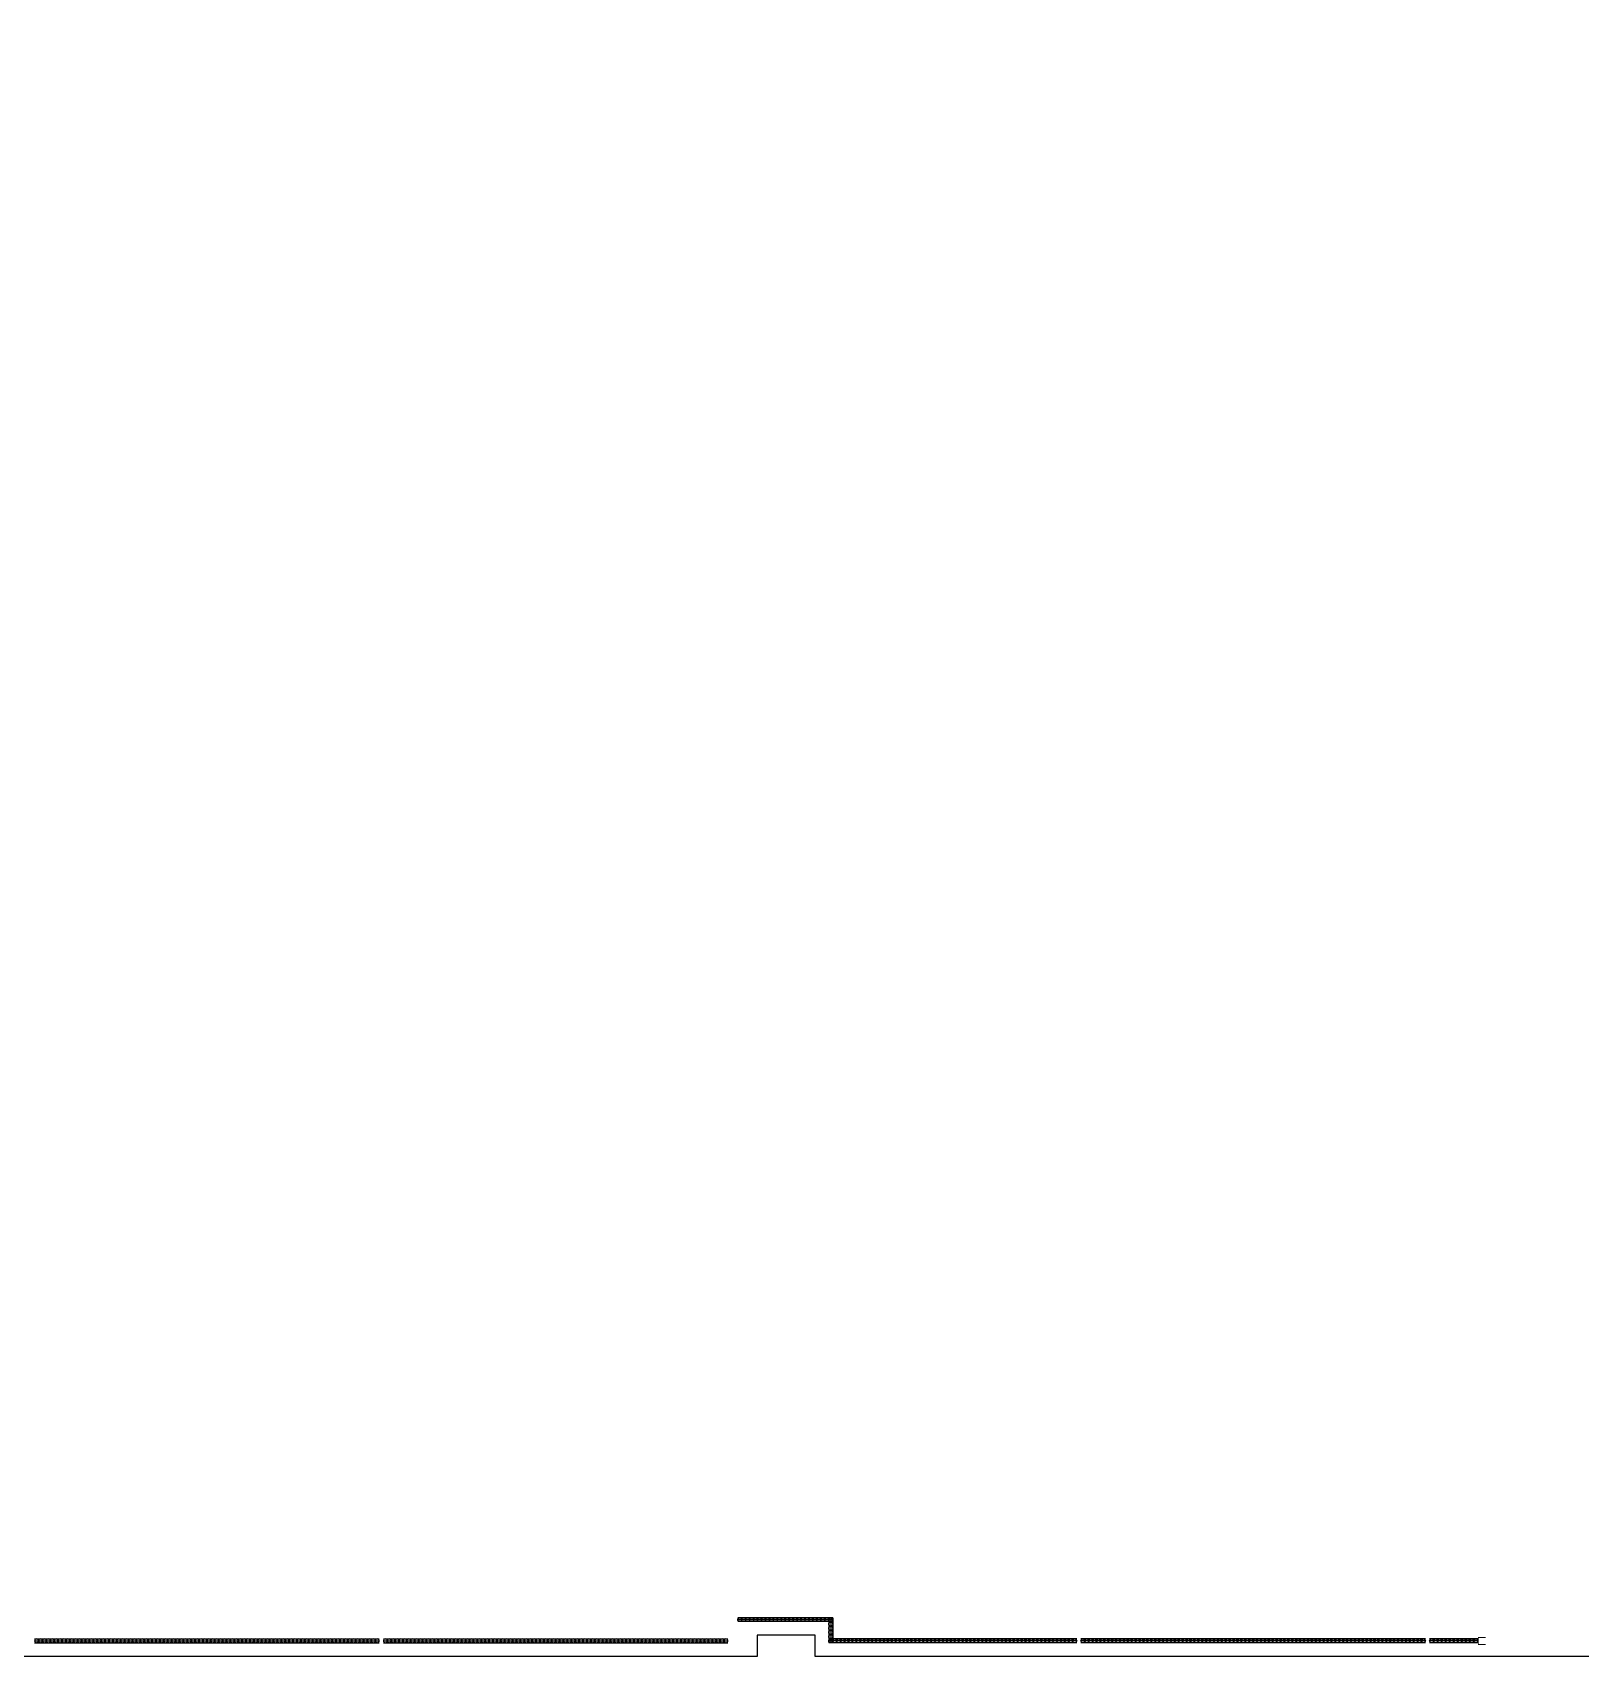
# Model space of a CAD drawing. Extents: x -1313754 to 847533, y 489853 to 941203.
# Drawn here: x -1245854 to -1205907, y 639395 to 681338 of the extents above; entities that cross this region are included whole.
import ezdxf

# ---------------------------------------------------------------- set-up
doc = ezdxf.new("R2010")
doc.units = 0
doc.header["$LTSCALE"] = 1000
doc.header["$MEASUREMENT"] = 0
doc.layers.get('Defpoints').update_dxf_attribs({"color": 210})
for name, color, linetype in [('A-HRAIL', 173, 'Continuous'), ('A-SFCE', 30, 'Continuous'), ('DIM_SYMB', 3, 'Continuous')]:
    doc.layers.add(name, color=color, linetype=linetype)

# ---------------------------------------------------------------- blocks, each defined once
blk = doc.blocks.new('234234werwer')
at = {"layer": 'Defpoints'}
blk.add_lwpolyline([(556400, -183400), (530900, -183400), (530900, -182850), (529400, -182850), (529400, -183400), (503900, -183400), (503900, -182850), (502400, -182850), (502400, -183375), (470500, -183425), (470500, -165787), (491975, -99600), (491975, -99600), (502400, -99600), (502400, -100150), (503900, -100150), (503900, -99600), (529400, -99600), (529400, -100150), (530900, -100150), (530900, -99600), (556400, -99600)], dxfattribs=at)
blk = doc.blocks.new('3333')
at = {"layer": 'A-SFCE', "const_width": 20}
blk.add_lwpolyline([(-227064, 766320), (-227064, 766510), (-227244, 766510), (-227244, 766320)], dxfattribs=at)
blk = doc.blocks.new('99平面图例外参$0$$LinePat$圆环')
for points in [[(0, 150), (300, 150)], [(0, 0), (300, 0)], [(0, -150), (300, -150)]]:
    blk.add_lwpolyline(points)
at = {"color": 0}
blk.add_circle((150, 0), 150, dxfattribs=at)
blk = doc.blocks.new('34242343243')
at = {"layer": 'A-HRAIL', "yscale": 0.3333333333333333, "zscale": 0.3333333333333333}
for p, xscale, rotation in [((-227552, 640370), 0.3402776645623614, 180), ((-227450, 640370), 0.3402776645623614, 180), ((-227348, 640370), 0.3402776645623614, 180), ((-227246, 640370), 0.3402776645623614, 180), ((-227144, 640370), 0.3402776645623614, 180), ((-227042, 640370), 0.3402776645623614, 180), ((-226940, 640370), 0.3402776645623614, 180), ((-226838, 640370), 0.3402776645623614, 180), ((-226735, 640370), 0.3402776645623614, 180), ((-226633, 640370), 0.3402776645623614, 180), ((-226531, 640370), 0.3402776645623614, 180), ((-226429, 640370), 0.3402776645623614, 180), ((-226327, 640370), 0.3402776645623614, 180), ((-226225, 640370), 0.3402776645623614, 180), ((-226123, 640370), 0.3402776645623614, 180), ((-226021, 640370), 0.3402776645623614, 180), ((-225919, 640370), 0.3402776645623614, 180), ((-225817, 640370), 0.3402776645623614, 180), ((-225715, 640370), 0.3402776645623614, 180), ((-225613, 640370), 0.3402776645623614, 180), ((-225510, 640370), 0.3402776645623614, 180), ((-225408, 640370), 0.3402776645623614, 180), ((-225306, 640370), 0.3402776645623614, 180), ((-225204, 640370), 0.3402776645623614, 180), ((-225254, 640420), 0.3611111227129974, 270), ((-225254, 640312), 0.3611111227129974, 270), ((-225254, 640203), 0.3611111227129974, 270), ((-225254, 640095), 0.3611111227129974, 270), ((-245800, 639826), -0.3368181818181818, 179.9999999997967), ((-245699, 639826), -0.3368181818181818, 179.9999999997967), ((-245598, 639826), -0.3368181818181818, 179.9999999997967), ((-245497, 639826), -0.3368181818181818, 179.9999999997967), ((-245396, 639826), -0.3368181818181818, 179.9999999997967), ((-245295, 639826), -0.3368181818181818, 179.9999999997967), ((-245194, 639826), -0.3368181818181818, 179.9999999997967), ((-245093, 639826), -0.3368181818181818, 179.9999999997967), ((-244992, 639826), -0.3368181818181818, 179.9999999997967), ((-244891, 639826), -0.3368181818181818, 179.9999999997967), ((-244790, 639826), -0.3368181818181818, 179.9999999997967), ((-244689, 639826), -0.3368181818181818, 179.9999999997967), ((-244588, 639826), -0.3368181818181818, 179.9999999997967), ((-244487, 639826), -0.3368181818181818, 179.9999999997967), ((-244386, 639826), -0.3368181818181818, 179.9999999997967), ((-244285, 639826), -0.3368181818181818, 179.9999999997967), ((-244183, 639826), -0.3368181818181818, 179.9999999997967), ((-244082, 639826), -0.3368181818181818, 179.9999999997967), ((-243981, 639826), -0.3368181818181818, 179.9999999997967), ((-243880, 639826), -0.3368181818181818, 179.9999999997967), ((-243779, 639826), -0.3368181818181818, 179.9999999997967), ((-243678, 639826), -0.3368181818181818, 179.9999999997967), ((-243577, 639826), -0.3368181818181818, 179.9999999997967), ((-243476, 639826), -0.3368181818181818, 179.9999999997967), ((-243375, 639826), -0.3368181818181818, 179.9999999997967), ((-243274, 639826), -0.3368181818181818, 179.9999999997967), ((-243173, 639826), -0.3368181818181818, 179.9999999997967), ((-243072, 639826), -0.3368181818181818, 179.9999999997967), ((-242971, 639826), -0.3368181818181818, 179.9999999997967), ((-242870, 639826), -0.3368181818181818, 179.9999999997967), ((-242769, 639826), -0.3368181818181818, 179.9999999997967), ((-242668, 639826), -0.3368181818181818, 179.9999999997967), ((-242567, 639826), -0.3368181818181818, 179.9999999997967), ((-242466, 639826), -0.3368181818181818, 179.9999999997967), ((-242365, 639826), -0.3368181818181818, 179.9999999997967), ((-242264, 639826), -0.3368181818181818, 179.9999999997967), ((-242163, 639826), -0.3368181818181818, 179.9999999997967), ((-242062, 639826), -0.3368181818181818, 179.9999999997967), ((-241960, 639826), -0.3368181818181818, 179.9999999997967), ((-241859, 639826), -0.3368181818181818, 179.9999999997967), ((-241758, 639826), -0.3368181818181818, 179.9999999997967), ((-241657, 639826), -0.3368181818181818, 179.9999999997967), ((-241556, 639826), -0.3368181818181818, 179.9999999997967), ((-241455, 639826), -0.3368181818181818, 179.9999999997967), ((-241354, 639826), -0.3368181818181818, 179.9999999997967), ((-241253, 639826), -0.3368181818181818, 179.9999999997967), ((-241152, 639826), -0.3368181818181818, 179.9999999997967), ((-241051, 639826), -0.3368181818181818, 179.9999999997967), ((-240950, 639826), -0.3368181818181818, 179.9999999997967), ((-240849, 639826), -0.3368181818181818, 179.9999999997967), ((-240748, 639826), -0.3368181818181818, 179.9999999997967), ((-240647, 639826), -0.3368181818181818, 179.9999999997967), ((-240546, 639826), -0.3368181818181818, 179.9999999997967), ((-240445, 639826), -0.3368181818181818, 179.9999999997967), ((-240344, 639826), -0.3368181818181818, 179.9999999997967), ((-240243, 639826), -0.3368181818181818, 179.9999999997967), ((-240142, 639826), -0.3368181818181818, 179.9999999997967), ((-240041, 639826), -0.3368181818181818, 179.9999999997967), ((-239940, 639826), -0.3368181818181818, 179.9999999997967), ((-239839, 639826), -0.3368181818181818, 179.9999999997967), ((-239737, 639826), -0.3368181818181818, 179.9999999997967), ((-239636, 639826), -0.3368181818181818, 179.9999999997967), ((-239535, 639826), -0.3368181818181818, 179.9999999997967), ((-239434, 639826), -0.3368181818181818, 179.9999999997967), ((-239333, 639826), -0.3368181818181818, 179.9999999997967), ((-239232, 639826), -0.3368181818181818, 179.9999999997967), ((-239131, 639826), -0.3368181818181818, 179.9999999997967), ((-239030, 639826), -0.3368181818181818, 179.9999999997967), ((-238929, 639826), -0.3368181818181818, 179.9999999997967), ((-238828, 639826), -0.3368181818181818, 179.9999999997967), ((-238727, 639826), -0.3368181818181818, 179.9999999997967), ((-238626, 639826), -0.3368181818181818, 179.9999999997967), ((-238525, 639826), -0.3368181818181818, 179.9999999997967), ((-238424, 639826), -0.3368181818181818, 179.9999999997967), ((-238323, 639826), -0.3368181818181818, 179.9999999997967), ((-238222, 639826), -0.3368181818181818, 179.9999999997967), ((-238121, 639826), -0.3368181818181818, 179.9999999997967), ((-238020, 639826), -0.3368181818181818, 179.9999999997967), ((-237919, 639826), -0.3368181818181818, 179.9999999997967), ((-237818, 639826), -0.3368181818181818, 179.9999999997967), ((-237717, 639826), -0.3368181818181818, 179.9999999997967), ((-237616, 639826), -0.3368181818181818, 179.9999999997967), ((-237514, 639826), -0.3368181818181818, 179.9999999997967), ((-237413, 639826), -0.3368181818181818, 179.9999999997967), ((-237312, 639826), -0.3368181818181818, 179.9999999997967), ((-237211, 639826), -0.3368181818181818, 179.9999999997967), ((-237110, 639826), -0.3368181818181818, 179.9999999997967), ((-237009, 639826), -0.3368181818181818, 179.9999999997967), ((-236800, 639826), -0.3368181818181785, 179.999999999796), ((-236699, 639826), -0.3368181818181785, 179.999999999796), ((-236598, 639826), -0.3368181818181785, 179.999999999796), ((-236497, 639826), -0.3368181818181785, 179.999999999796), ((-236396, 639826), -0.3368181818181785, 179.999999999796), ((-236295, 639826), -0.3368181818181785, 179.999999999796), ((-236194, 639826), -0.3368181818181785, 179.999999999796), ((-236093, 639826), -0.3368181818181785, 179.999999999796), ((-235992, 639826), -0.3368181818181785, 179.999999999796), ((-235891, 639826), -0.3368181818181785, 179.999999999796), ((-235790, 639826), -0.3368181818181785, 179.999999999796), ((-235689, 639826), -0.3368181818181785, 179.999999999796), ((-235588, 639826), -0.3368181818181785, 179.999999999796), ((-235487, 639826), -0.3368181818181785, 179.999999999796), ((-235386, 639826), -0.3368181818181785, 179.999999999796), ((-235285, 639826), -0.3368181818181785, 179.999999999796), ((-235183, 639826), -0.3368181818181785, 179.999999999796), ((-235082, 639826), -0.3368181818181785, 179.999999999796), ((-234981, 639826), -0.3368181818181785, 179.999999999796), ((-234880, 639826), -0.3368181818181785, 179.999999999796), ((-234779, 639826), -0.3368181818181785, 179.999999999796), ((-234678, 639826), -0.3368181818181785, 179.999999999796), ((-234577, 639826), -0.3368181818181785, 179.999999999796), ((-234476, 639826), -0.3368181818181785, 179.999999999796), ((-234375, 639826), -0.3368181818181785, 179.999999999796), ((-234274, 639826), -0.3368181818181785, 179.999999999796), ((-234173, 639826), -0.3368181818181785, 179.999999999796), ((-234072, 639826), -0.3368181818181785, 179.999999999796), ((-233971, 639826), -0.3368181818181785, 179.999999999796), ((-233870, 639826), -0.3368181818181785, 179.999999999796), ((-233769, 639826), -0.3368181818181785, 179.999999999796), ((-233668, 639826), -0.3368181818181785, 179.999999999796), ((-233567, 639826), -0.3368181818181785, 179.999999999796), ((-233466, 639826), -0.3368181818181785, 179.999999999796), ((-233365, 639826), -0.3368181818181785, 179.999999999796), ((-233264, 639826), -0.3368181818181785, 179.999999999796), ((-233163, 639826), -0.3368181818181785, 179.999999999796), ((-233062, 639826), -0.3368181818181785, 179.999999999796), ((-232960, 639826), -0.3368181818181785, 179.999999999796), ((-232859, 639826), -0.3368181818181785, 179.999999999796), ((-232758, 639826), -0.3368181818181785, 179.999999999796), ((-232657, 639826), -0.3368181818181785, 179.999999999796), ((-232556, 639826), -0.3368181818181785, 179.999999999796), ((-232455, 639826), -0.3368181818181785, 179.999999999796), ((-232354, 639826), -0.3368181818181785, 179.999999999796), ((-232253, 639826), -0.3368181818181785, 179.999999999796), ((-232152, 639826), -0.3368181818181785, 179.999999999796), ((-232051, 639826), -0.3368181818181785, 179.999999999796), ((-231950, 639826), -0.3368181818181785, 179.999999999796), ((-231849, 639826), -0.3368181818181785, 179.999999999796), ((-231748, 639826), -0.3368181818181785, 179.999999999796), ((-231647, 639826), -0.3368181818181785, 179.999999999796), ((-231546, 639826), -0.3368181818181785, 179.999999999796), ((-231445, 639826), -0.3368181818181785, 179.999999999796), ((-231344, 639826), -0.3368181818181785, 179.999999999796), ((-231243, 639826), -0.3368181818181785, 179.999999999796), ((-231142, 639826), -0.3368181818181785, 179.999999999796), ((-231041, 639826), -0.3368181818181785, 179.999999999796), ((-230940, 639826), -0.3368181818181785, 179.999999999796), ((-230839, 639826), -0.3368181818181785, 179.999999999796), ((-230737, 639826), -0.3368181818181785, 179.999999999796), ((-230636, 639826), -0.3368181818181785, 179.999999999796), ((-230535, 639826), -0.3368181818181785, 179.999999999796), ((-230434, 639826), -0.3368181818181785, 179.999999999796), ((-230333, 639826), -0.3368181818181785, 179.999999999796), ((-230232, 639826), -0.3368181818181785, 179.999999999796), ((-230131, 639826), -0.3368181818181785, 179.999999999796), ((-230030, 639826), -0.3368181818181785, 179.999999999796), ((-229929, 639826), -0.3368181818181785, 179.999999999796), ((-229828, 639826), -0.3368181818181785, 179.999999999796), ((-229727, 639826), -0.3368181818181785, 179.999999999796), ((-229626, 639826), -0.3368181818181785, 179.999999999796), ((-229525, 639826), -0.3368181818181785, 179.999999999796), ((-229424, 639826), -0.3368181818181785, 179.999999999796), ((-229323, 639826), -0.3368181818181785, 179.999999999796), ((-229222, 639826), -0.3368181818181785, 179.999999999796), ((-229121, 639826), -0.3368181818181785, 179.999999999796), ((-229020, 639826), -0.3368181818181785, 179.999999999796), ((-228919, 639826), -0.3368181818181785, 179.999999999796), ((-228818, 639826), -0.3368181818181785, 179.999999999796), ((-228717, 639826), -0.3368181818181785, 179.999999999796), ((-228616, 639826), -0.3368181818181785, 179.999999999796), ((-228514, 639826), -0.3368181818181785, 179.999999999796), ((-228413, 639826), -0.3368181818181785, 179.999999999796), ((-228312, 639826), -0.3368181818181785, 179.999999999796), ((-228211, 639826), -0.3368181818181785, 179.999999999796), ((-228110, 639826), -0.3368181818181785, 179.999999999796), ((-228009, 639826), -0.3368181818181785, 179.999999999796), ((-225254, 639987), 0.3611111227129974, 270), ((-225254, 639878), 0.3611111227129974, 270), ((-225203, 639826), 0.3384127415468572, 180.0000000002033), ((-225101, 639826), 0.3384127415468572, 180.0000000002033), ((-225000, 639826), 0.3384127415468572, 180.0000000002033), ((-224898, 639826), 0.3384127415468572, 180.0000000002033), ((-224797, 639826), 0.3384127415468572, 180.0000000002033), ((-224695, 639826), 0.3384127415468572, 180.0000000002033), ((-224594, 639826), 0.3384127415468572, 180.0000000002033), ((-224492, 639826), 0.3384127415468572, 180.0000000002033), ((-224390, 639826), 0.3384127415468572, 180.0000000002033), ((-224289, 639826), 0.3384127415468572, 180.0000000002033), ((-224187, 639826), 0.3384127415468572, 180.0000000002033), ((-224086, 639826), 0.3384127415468572, 180.0000000002033), ((-223984, 639826), 0.3384127415468572, 180.0000000002033), ((-223883, 639826), 0.3384127415468572, 180.0000000002033), ((-223781, 639826), 0.3384127415468572, 180.0000000002033), ((-223680, 639826), 0.3384127415468572, 180.0000000002033), ((-223578, 639826), 0.3384127415468572, 180.0000000002033), ((-223477, 639826), 0.3384127415468572, 180.0000000002033), ((-223375, 639826), 0.3384127415468572, 180.0000000002033), ((-223274, 639826), 0.3384127415468572, 180.0000000002033), ((-223172, 639826), 0.3384127415468572, 180.0000000002033), ((-223071, 639826), 0.3384127415468572, 180.0000000002033), ((-222969, 639826), 0.3384127415468572, 180.0000000002033), ((-222868, 639826), 0.3384127415468572, 180.0000000002033), ((-222766, 639826), 0.3384127415468572, 180.0000000002033), ((-222665, 639826), 0.3384127415468572, 180.0000000002033), ((-222563, 639826), 0.3384127415468572, 180.0000000002033), ((-222462, 639826), 0.3384127415468572, 180.0000000002033), ((-222360, 639826), 0.3384127415468572, 180.0000000002033), ((-222258, 639826), 0.3384127415468572, 180.0000000002033), ((-222157, 639826), 0.3384127415468572, 180.0000000002033), ((-222055, 639826), 0.3384127415468572, 180.0000000002033), ((-221954, 639826), 0.3384127415468572, 180.0000000002033), ((-221852, 639826), 0.3384127415468572, 180.0000000002033), ((-221751, 639826), 0.3384127415468572, 180.0000000002033), ((-221649, 639826), 0.3384127415468572, 180.0000000002033), ((-221548, 639826), 0.3384127415468572, 180.0000000002033), ((-221446, 639826), 0.3384127415468572, 180.0000000002033), ((-221345, 639826), 0.3384127415468572, 180.0000000002033), ((-221243, 639826), 0.3384127415468572, 180.0000000002033), ((-221142, 639826), 0.3384127415468572, 180.0000000002033), ((-221040, 639826), 0.3384127415468572, 180.0000000002033), ((-220939, 639826), 0.3384127415468572, 180.0000000002033), ((-220837, 639826), 0.3384127415468572, 180.0000000002033), ((-220736, 639826), 0.3384127415468572, 180.0000000002033), ((-220634, 639826), 0.3384127415468572, 180.0000000002033), ((-220533, 639826), 0.3384127415468572, 180.0000000002033), ((-220431, 639826), 0.3384127415468572, 180.0000000002033), ((-220330, 639826), 0.3384127415468572, 180.0000000002033), ((-220228, 639826), 0.3384127415468572, 180.0000000002033), ((-220126, 639826), 0.3384127415468572, 180.0000000002033), ((-220025, 639826), 0.3384127415468572, 180.0000000002033), ((-219923, 639826), 0.3384127415468572, 180.0000000002033), ((-219822, 639826), 0.3384127415468572, 180.0000000002033), ((-219720, 639826), 0.3384127415468572, 180.0000000002033), ((-219619, 639826), 0.3384127415468572, 180.0000000002033), ((-219517, 639826), 0.3384127415468572, 180.0000000002033), ((-219416, 639826), 0.3384127415468572, 180.0000000002033), ((-219314, 639826), 0.3384127415468572, 180.0000000002033), ((-219213, 639826), 0.3384127415468572, 180.0000000002033), ((-219111, 639826), 0.3384127415468572, 180.0000000002033), ((-219010, 639826), 0.3384127415468572, 180.0000000002033), ((-218908, 639826), 0.3384127415468572, 180.0000000002033), ((-218699, 639826), 0.3368181818181818, 180.0000000002033), ((-218598, 639826), 0.3368181818181818, 180.0000000002033), ((-218497, 639826), 0.3368181818181818, 180.0000000002033), ((-218396, 639826), 0.3368181818181818, 180.0000000002033), ((-218295, 639826), 0.3368181818181818, 180.0000000002033), ((-218194, 639826), 0.3368181818181818, 180.0000000002033), ((-218093, 639826), 0.3368181818181818, 180.0000000002033), ((-217992, 639826), 0.3368181818181818, 180.0000000002033), ((-217891, 639826), 0.3368181818181818, 180.0000000002033), ((-217790, 639826), 0.3368181818181818, 180.0000000002033), ((-217689, 639826), 0.3368181818181818, 180.0000000002033), ((-217588, 639826), 0.3368181818181818, 180.0000000002033), ((-217487, 639826), 0.3368181818181818, 180.0000000002033), ((-217386, 639826), 0.3368181818181818, 180.0000000002033), ((-217285, 639826), 0.3368181818181818, 180.0000000002033), ((-217183, 639826), 0.3368181818181818, 180.0000000002033), ((-217082, 639826), 0.3368181818181818, 180.0000000002033), ((-216981, 639826), 0.3368181818181818, 180.0000000002033), ((-216880, 639826), 0.3368181818181818, 180.0000000002033), ((-216779, 639826), 0.3368181818181818, 180.0000000002033), ((-216678, 639826), 0.3368181818181818, 180.0000000002033), ((-216577, 639826), 0.3368181818181818, 180.0000000002033), ((-216476, 639826), 0.3368181818181818, 180.0000000002033), ((-216375, 639826), 0.3368181818181818, 180.0000000002033), ((-216274, 639826), 0.3368181818181818, 180.0000000002033), ((-216173, 639826), 0.3368181818181818, 180.0000000002033), ((-216072, 639826), 0.3368181818181818, 180.0000000002033), ((-215971, 639826), 0.3368181818181818, 180.0000000002033), ((-215870, 639826), 0.3368181818181818, 180.0000000002033), ((-215769, 639826), 0.3368181818181818, 180.0000000002033), ((-215668, 639826), 0.3368181818181818, 180.0000000002033), ((-215567, 639826), 0.3368181818181818, 180.0000000002033), ((-215466, 639826), 0.3368181818181818, 180.0000000002033), ((-215365, 639826), 0.3368181818181818, 180.0000000002033), ((-215264, 639826), 0.3368181818181818, 180.0000000002033), ((-215163, 639826), 0.3368181818181818, 180.0000000002033), ((-215062, 639826), 0.3368181818181818, 180.0000000002033), ((-214960, 639826), 0.3368181818181818, 180.0000000002033), ((-214859, 639826), 0.3368181818181818, 180.0000000002033), ((-214758, 639826), 0.3368181818181818, 180.0000000002033), ((-214657, 639826), 0.3368181818181818, 180.0000000002033), ((-214556, 639826), 0.3368181818181818, 180.0000000002033), ((-214455, 639826), 0.3368181818181818, 180.0000000002033), ((-214354, 639826), 0.3368181818181818, 180.0000000002033), ((-214253, 639826), 0.3368181818181818, 180.0000000002033), ((-214152, 639826), 0.3368181818181818, 180.0000000002033), ((-214051, 639826), 0.3368181818181818, 180.0000000002033), ((-213950, 639826), 0.3368181818181818, 180.0000000002033), ((-213849, 639826), 0.3368181818181818, 180.0000000002033), ((-213748, 639826), 0.3368181818181818, 180.0000000002033), ((-213647, 639826), 0.3368181818181818, 180.0000000002033), ((-213546, 639826), 0.3368181818181818, 180.0000000002033), ((-213445, 639826), 0.3368181818181818, 180.0000000002033), ((-213344, 639826), 0.3368181818181818, 180.0000000002033), ((-213243, 639826), 0.3368181818181818, 180.0000000002033), ((-213142, 639826), 0.3368181818181818, 180.0000000002033), ((-213041, 639826), 0.3368181818181818, 180.0000000002033), ((-212940, 639826), 0.3368181818181818, 180.0000000002033), ((-212839, 639826), 0.3368181818181818, 180.0000000002033), ((-212737, 639826), 0.3368181818181818, 180.0000000002033), ((-212636, 639826), 0.3368181818181818, 180.0000000002033), ((-212535, 639826), 0.3368181818181818, 180.0000000002033), ((-212434, 639826), 0.3368181818181818, 180.0000000002033), ((-212333, 639826), 0.3368181818181818, 180.0000000002033), ((-212232, 639826), 0.3368181818181818, 180.0000000002033), ((-212131, 639826), 0.3368181818181818, 180.0000000002033), ((-212030, 639826), 0.3368181818181818, 180.0000000002033), ((-211929, 639826), 0.3368181818181818, 180.0000000002033), ((-211828, 639826), 0.3368181818181818, 180.0000000002033), ((-211727, 639826), 0.3368181818181818, 180.0000000002033), ((-211626, 639826), 0.3368181818181818, 180.0000000002033), ((-211525, 639826), 0.3368181818181818, 180.0000000002033), ((-211424, 639826), 0.3368181818181818, 180.0000000002033), ((-211323, 639826), 0.3368181818181818, 180.0000000002033), ((-211222, 639826), 0.3368181818181818, 180.0000000002033), ((-211121, 639826), 0.3368181818181818, 180.0000000002033), ((-211020, 639826), 0.3368181818181818, 180.0000000002033), ((-210919, 639826), 0.3368181818181818, 180.0000000002033), ((-210818, 639826), 0.3368181818181818, 180.0000000002033), ((-210717, 639826), 0.3368181818181818, 180.0000000002033), ((-210616, 639826), 0.3368181818181818, 180.0000000002033), ((-210514, 639826), 0.3368181818181818, 180.0000000002033), ((-210413, 639826), 0.3368181818181818, 180.0000000002033), ((-210312, 639826), 0.3368181818181818, 180.0000000002033), ((-210211, 639826), 0.3368181818181818, 180.0000000002033), ((-210110, 639826), 0.3368181818181818, 180.0000000002033), ((-210009, 639826), 0.3368181818181818, 180.0000000002033), ((-209908, 639826), 0.3368181818181818, 180.0000000002033), ((-209696, 639826), 0.3461108940497231, 180.0000000002034), ((-209593, 639826), 0.3461108940497231, 180.0000000002034), ((-209489, 639826), 0.3461108940497231, 180.0000000002034), ((-209385, 639826), 0.3461108940497231, 180.0000000002034), ((-209281, 639826), 0.3461108940497231, 180.0000000002034), ((-209177, 639826), 0.3461108940497231, 180.0000000002034), ((-209073, 639826), 0.3461108940497231, 180.0000000002034), ((-208970, 639826), 0.3461108940497231, 180.0000000002034), ((-208866, 639826), 0.3461108940497231, 180.0000000002034), ((-208762, 639826), 0.3461108940497231, 180.0000000002034), ((-208658, 639826), 0.3461108940497231, 180.0000000002034), ((-208554, 639826), 0.3461108940497231, 180.0000000002034)]:
    blk.add_blockref('99平面图例外参$0$$LinePat$圆环', p, dxfattribs=dict(at, xscale=xscale, rotation=rotation))
at = {"layer": 'A-SFCE', "xscale": -1.00000000000002, "rotation": 90}
blk.add_blockref('3333', (557967, 412666), dxfattribs=at)

msp = doc.modelspace()

# ---------------------------------------------------------------- block references
msp.add_blockref('234234werwer', (-1756554.3, 822820))
at = {"layer": 'DIM_SYMB'}
msp.add_blockref('34242343243', (-1000000, 0), dxfattribs=at)

doc.saveas('drawing.dxf')
